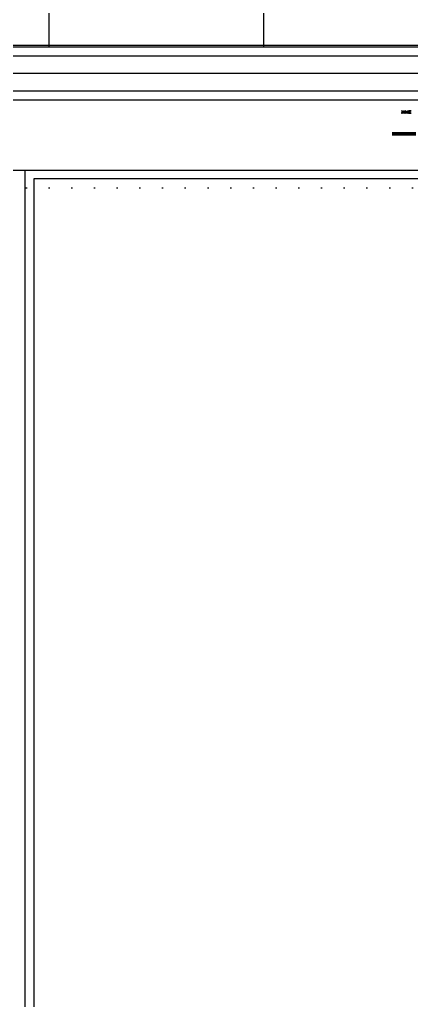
# Model space of a CAD drawing. Header units: inches. Extents: x 21 to 32698, y 13 to 3712.
# Drawn here: x 6440.2 to 6551.5, y 2326.1 to 2604.8 of the extents above; entities that cross this region are included whole.
import ezdxf

# ---------------------------------------------------------------- set-up
doc = ezdxf.new("R2010")
doc.units = ezdxf.units.IN
doc.header["$MEASUREMENT"] = 0
doc.linetypes.add('DOT', pattern=[6.35, 0, -6.35])
for name, color, linetype, lineweight in [('Z_MİM_-KM-BEAM-RAY', 8, 'DOT', 25), ('Z_MİM_-KM-GLAZ', 8, 'Continuous', 25), ('Z_MİM_-KM-IZO-THERMAL', 8, 'Continuous', 25), ('Z_MİM_-KM-IZO-THERMAL-ROCKWOOL', 8, 'BATTING', 25), ('Z_MİM_-KM-PAINT', 8, 'Continuous', 25), ('Z_MİM_-KM-PATTERN-00', 8, 'Continuous', 25), ('Z_MİM_-KM-PAVEMENT', 8, 'Continuous', 25), ('Z_MİM_-KM-STRS', 8, 'Continuous', 25), ('Z_MİM_-KM-WALL', 8, 'Continuous', 25), ('Z_MİM_-KM-WALL-PL', 8, 'Continuous', 25), ('Z_MİM_-KM-WALL-PLASTER', 8, 'Continuous', 25), ('Z_MİM_AUDIT_D_040619093244-1', 8, 'Continuous', 25), ('Z_MİM_CELIK', 8, 'Continuous', 25)]:
    doc.layers.add(name, color=color, linetype=linetype, lineweight=lineweight)
doc.linetypes.add('BATTING', pattern='A,0.00254,-2.54,[134,ltypeshp.shx,S=2.54,R=0,X=-2.54,Y=0],-5.08,[134,ltypeshp.shx,S=2.54,R=180,X=2.54,Y=0],-2.54', length=10.16254)

# ---------------------------------------------------------------- blocks, each defined once
blk = doc.blocks.new('TRETUVAR')
at = {"layer": 'Z_MİM_-KM-PATTERN-00'}
h = blk.add_hatch(dxfattribs=at)
h.set_pattern_fill('AR-B816', color=256, scale=0.3, angle=90)
h.set_pattern_definition([(90, (21322.77, 490.03), (-60.96, 4e-15), []), (180, (21322.77, 490.03), (-60.96, -60.96), [60.96, -60.96])])
h.paths.add_polyline_path([(22632.77, 2700.03), (19252.77, 2700.03), (19252.77, 2750.03), (19097.77, 2750.03), (19097.77, 2610.03), (22542.77, 2610.03), (22542.77, 2080.13), (22697.77, 2080.13), (22697.77, 1460.13), (22542.77, 1460.13), (22542.77, 980.03), (21222.77, 980.03), (21222.77, 590.03), (20152.77, 590.03), (20152.77, 980.03), (19012.77, 980.03), (19012.77, 1635.03), (18722.77, 1635.03), (18722.77, 2610.03), (18807.77, 2610.03), (18807.77, 2750.03), (18632.77, 2750.03), (18632.77, 1545.03), (18922.77, 1545.03), (18922.77, 890.03), (19882.77, 890.03), (19882.77, 665.02), (20022.75, 665.03), (20022.77, 490.03), (21322.77, 490.03), (21322.77, 890.03), (22632.77, 890.03), (22632.77, 1220.13), (22797.77, 1220.13), (22797.77, 2180.13), (22632.77, 2180.13)])
h.paths.add_polyline_path([(19082.77, 2750.03), (18822.77, 2750.03), (18822.77, 2610.03), (19082.77, 2610.03)], flags=16)
at = {"layer": 'Z_MİM_-KM-PAVEMENT'}
blk.add_lwpolyline([(22542.77, 1460.13), (22542.77, 980.03), (21222.77, 980.03), (21222.77, 590.03), (20152.77, 590.03), (20152.77, 980.03), (19012.77, 980.03), (19012.77, 1635.03), (18722.77, 1635.03), (18722.77, 2610.03), (22542.77, 2610.03), (22542.77, 2080.13), (22697.77, 2080.13), (22697.77, 1460.13)], close=True, dxfattribs=at)
blk = doc.blocks.new('*U77')
at = {"layer": 'Z_MİM_AUDIT_D_040619093244-1'}
for points in [[(-3.03, -3.18), (-3.11, -3.2)], [(-3.01, -3.62), (-3.11, -3.62)], [(-3.03, -3.88), (-3.11, -3.85)], [(-3, -3.43), (-3.06, -3.62)], [(-2.95, -3.44), (-3.05, -3.43)], [(-3.03, -3.18), (-3.03, -3.33)], [(-3.03, -3.33), (-2.94, -3.33)], [(-3.03, -3.88), (-3.03, -3.72)], [(-3.03, -3.72), (-2.94, -3.72)], [(-2.81, -3.61), (-2.91, -3.61)], [(-2.8, -3.44), (-2.86, -3.61)], [(-2.75, -3.44), (-2.85, -3.44)], [(-2.78, -3.23), (-2.83, -3.31)], [(-2.78, -3.83), (-2.83, -3.74)], [(-2.63, -3.18), (-2.71, -3.2)], [(-2.61, -3.6), (-2.71, -3.61)], [(-2.63, -3.88), (-2.71, -3.85)], [(-2.61, -3.45), (-2.66, -3.6)], [(-2.56, -3.45), (-2.66, -3.45)], [(-2.63, -3.18), (-2.63, -3.34)], [(-2.63, -3.34), (-2.54, -3.35)], [(-2.63, -3.71), (-2.54, -3.7)], [(-2.63, -3.88), (-2.63, -3.71)], [(-2.4, -3.59), (-2.51, -3.6)], [(-2.36, -3.46), (-2.46, -3.45)], [(-2.41, -3.46), (-2.46, -3.6)], [(-2.43, -3.31), (-2.38, -3.23)], [(-2.43, -3.74), (-2.38, -3.83)], [(-2.31, -3.2), (-2.23, -3.18), (-2.23, -3.36), (-2.15, -3.36)], [(-2.31, -3.85), (-2.23, -3.88), (-2.23, -3.69), (-2.15, -3.69)], [(-2.2, -3.59), (-2.3, -3.59)], [(-2.16, -3.46), (-2.26, -3.46)], [(-2.21, -3.46), (-2.25, -3.59)], [(-2, -3.58), (-2.1, -3.58)], [(-1.96, -3.47), (-2.06, -3.47)], [(-2.01, -3.47), (-2.05, -3.58)], [(-1.98, -3.23), (-2.03, -3.31)], [(-1.98, -3.83), (-2.03, -3.74)], [(-1.83, -3.18), (-1.91, -3.2)], [(-1.91, -3.85), (-1.83, -3.88), (-1.83, -3.67), (-1.75, -3.67)], [(-1.8, -3.57), (-1.9, -3.58)], [(-1.77, -3.48), (-1.86, -3.48)], [(-1.82, -3.48), (-1.85, -3.57)], [(-1.83, -3.18), (-1.83, -3.38)], [(-1.83, -3.38), (-1.75, -3.38)], [(-1.59, -3.56), (-1.7, -3.57)], [(-1.57, -3.49), (-1.67, -3.48)], [(-1.62, -3.48), (-1.65, -3.57)], [(-1.58, -3.23), (-1.63, -3.31)], [(-1.58, -3.83), (-1.63, -3.74)], [(-1.51, -3.2), (-1.43, -3.18), (-1.43, -3.39), (-1.36, -3.4)], [(-1.51, -3.85), (-1.43, -3.88), (-1.43, -3.66), (-1.36, -3.65)], [(-1.39, -3.56), (-1.49, -3.56)], [(-1.37, -3.49), (-1.47, -3.49)], [(-1.42, -3.49), (-1.44, -3.56)], [(-1.28, -3.4), (-1.23, -3.28)], [(-1.28, -3.65), (-1.23, -3.78)], [(-1.08, -3.5), (-1.23, -3.5)], [(-1.08, -3.55), (-1.23, -3.55)], [(-0.98, -3.18), (-1.16, -3.25)], [(-0.98, -3.88), (-1.16, -3.8)], [(-0.83, -3.18), (-0.98, -3.18)], [(-0.83, -3.28), (-0.98, -3.28)], [(-0.83, -3.5), (-0.98, -3.5)], [(-0.83, -3.55), (-0.98, -3.55)], [(-0.83, -3.78), (-0.98, -3.78)], [(-0.83, -3.88), (-0.98, -3.88)], [(-0.58, -3.18), (-0.73, -3.18)], [(-0.58, -3.28), (-0.73, -3.28)], [(-0.58, -3.5), (-0.73, -3.5)], [(-0.58, -3.55), (-0.73, -3.55)], [(-0.58, -3.78), (-0.73, -3.78)], [(-0.58, -3.88), (-0.73, -3.88)], [(-0.33, -3.18), (-0.48, -3.18)], [(-0.33, -3.28), (-0.48, -3.28)], [(-0.33, -3.78), (-0.48, -3.78)], [(-0.33, -3.88), (-0.48, -3.88)]]:
    blk.add_lwpolyline(points, dxfattribs=at)
at = {"layer": 'Z_MİM_CELIK'}
for p, q in [((1, -9.45), (-5.7, -9.45)), ((1, -9.65), (-5.7, -9.65)), ((1, -9.85), (-5.7, -9.85)), ((1, -10.05), (-5.7, -10.05))]:
    blk.add_line(p, q, dxfattribs=at)
blk = doc.blocks.new('-KM_Kiriş İzi_ZK')
at = {"layer": 'Z_MİM_-KM-BEAM-RAY'}
for p, q in [((2775, 1600), (3475, 1600)), ((2775, 1575), (3475, 1575))]:
    blk.add_line(p, q, dxfattribs=at)

msp = doc.modelspace()

# ---------------------------------------------------------------- linework, layer by layer
at = {"layer": 'Z_MİM_-KM-IZO-THERMAL'}
msp.add_lwpolyline([(4654.26, 1293.06), (4654.26, 969.58), (3319.26, 969.58), (3319.26, 1624.58), (3029.26, 1624.58), (3029.26, 2594.58), (6844.26, 2594.58), (6844.26, 969.58), (5329.26, 969.58), (5329.26, 1293.06)], dxfattribs=at)
at = {"layer": 'Z_MİM_-KM-IZO-THERMAL-ROCKWOOL', "ltscale": 0.45}
msp.add_lwpolyline([(4649.26, 1293.06), (4649.26, 974.58), (3324.26, 974.58), (3324.26, 1629.58), (3034.26, 1629.58), (3034.26, 2589.58), (6839.26, 2589.58), (6839.26, 974.58), (5334.26, 974.58), (5334.26, 1293.06)], dxfattribs=at)
at = {"layer": 'Z_MİM_-KM-PAINT'}
msp.add_lwpolyline([(4657.26, 1293.06), (4657.26, 966.58), (3316.26, 966.58), (3316.26, 1621.58), (3026.26, 1621.58), (3026.26, 2597.58), (6847.26, 2597.58), (6847.26, 966.58), (5326.26, 966.58), (5326.26, 1293.06)], dxfattribs=at)
at = {"layer": 'Z_MİM_-KM-WALL'}
msp.add_line((6441.76, 2232.09), (6441.76, 2562.08), dxfattribs=at)
at = {"layer": 'Z_MİM_-KM-WALL-PLASTER'}
for points in [[(4656.76, 1293.06), (4656.76, 967.08), (3316.76, 967.08), (3316.76, 1622.08), (3026.76, 1622.08), (3026.76, 2597.08), (6846.76, 2597.08), (6846.76, 967.08), (5326.76, 967.08), (5326.76, 1293.06)], [(4644.26, 1293.06), (4644.26, 979.58), (3329.26, 979.58), (3329.26, 1634.58), (3039.26, 1634.58), (3039.26, 2584.58), (6834.26, 2584.58), (6834.26, 979.58), (5339.26, 979.58), (5339.26, 1293.06)]]:
    msp.add_lwpolyline(points, dxfattribs=at)
msp.add_lwpolyline([(6804.26, 2559.58), (6444.26, 2559.58), (6444.26, 2234.59), (6554.26, 2234.59), (6554.26, 2214.58), (6489.26, 2214.58), (6489.26, 2069.58), (6554.26, 2069.58), (6554.26, 1884.58), (6679.26, 1884.58), (6679.26, 1889.58), (6809.26, 1889.58), (6809.26, 2429.58), (6804.26, 2429.58)], close=True, dxfattribs=at)

# ---------------------------------------------------------------- block references
at = {"layer": 'Z_MİM_-KM-STRS'}
msp.add_blockref('TRETUVAR', (-15696.01, -12.95), dxfattribs=at)

# ---------------------------------------------------------------- next in the draw order: block references
at = {"layer": 'Z_MİM_-KM-GLAZ', "ltscale": 1.5}
msp.add_blockref('*U77', (6551.76, 2582.08), dxfattribs=at)

# ---------------------------------------------------------------- next in the draw order: linework, layer by layer
at = {"layer": 'Z_MİM_-KM-WALL-PL'}
for points in [[(4641.76, 982.08), (3331.76, 982.08), (3331.76, 1637.08), (3041.76, 1637.08), (3041.76, 2582.08), (6831.76, 2582.08), (6831.76, 982.08), (5341.76, 982.08)], [(6106.76, 2562.08), (6806.76, 2562.08)]]:
    msp.add_lwpolyline(points, dxfattribs=at)

# ---------------------------------------------------------------- next in the draw order: block references
at = {"layer": 'Z_MİM_-KM-BEAM-RAY'}
msp.add_blockref('-KM_Kiriş İzi_ZK', (3331.71, 982.08), dxfattribs=at)

doc.saveas('drawing.dxf')
